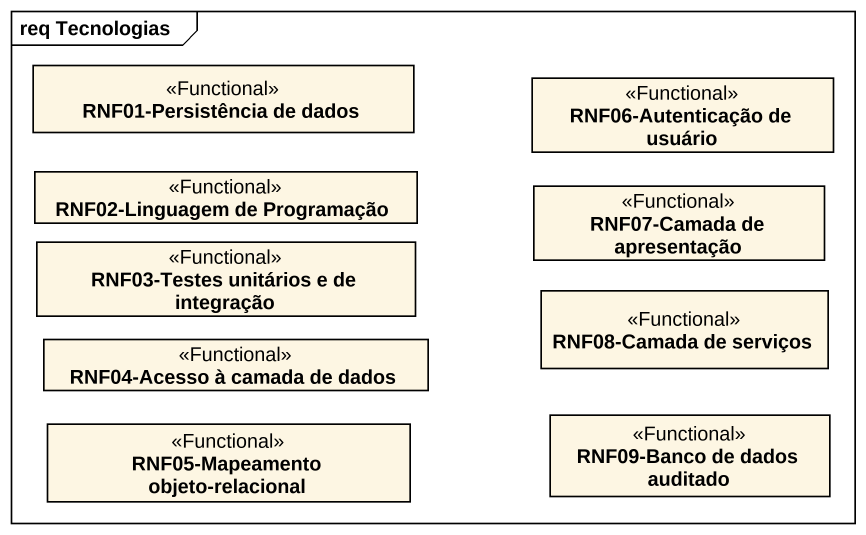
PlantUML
@startuml
mainframe req Tecnologias
hide circle
hide empty members
class "RNF01-Persistência de dados" as RNF01_Persistência_de_dados <<Functional>>
class "RNF06-Autenticação de usuário" as RNF06_Autenticação_de <<Functional>>
class "RNF02-Linguagem de Programação" as RNF02_Linguagem_de <<Functional>>
class "RNF07-Camada de apresentação" as RNF07_Camada_de_apresentação <<Functional>>
class "RNF03-Testes unitários e de integração" as RNF03_Testes_unitários_e_de <<Functional>>
class "RNF08-Camada de serviços" as RNF08_Camada_de_serviços <<Functional>>
class "RNF04-Acesso à camada de dados" as RNF04_Acesso_à_camada_de <<Functional>>
class "RNF05-Mapeamento objeto-relacional" as RNF05_Mapeamento_objeto <<Functional>>
class "RNF09-Banco de dados auditado" as RNF09_Banco_de_dados <<Functional>>
@enduml
